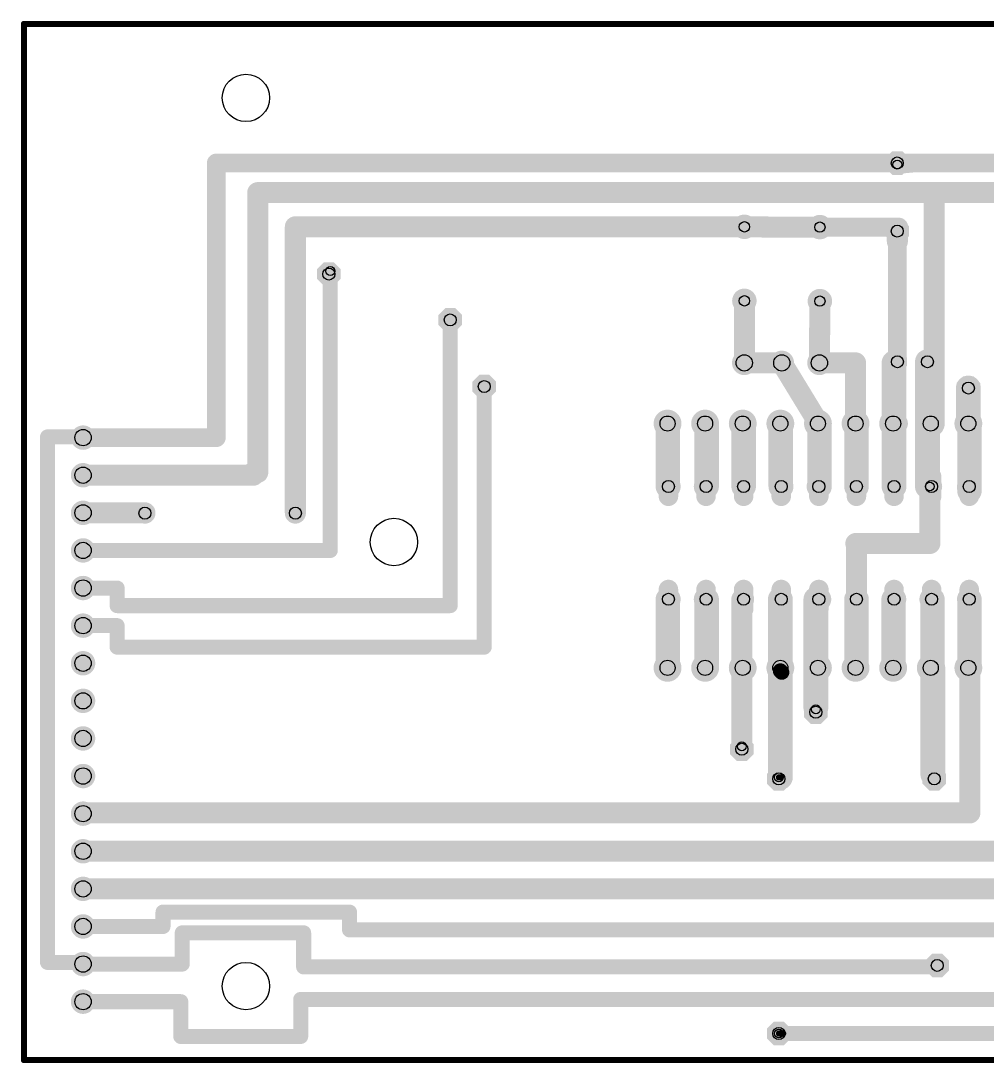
# Model space of a CAD drawing. Extents: x 0 to 100, y 0 to 70.
# Drawn here: x -0.2 to 65.1, y -0.2 to 70.2 of the extents above; entities that cross this region are included whole.
import ezdxf

# ---------------------------------------------------------------- set-up
doc = ezdxf.new("R2010")
doc.units = 0
for name, color, linetype in [('16', 174, 'CONTINUOUS'), ('17', 94, 'CONTINUOUS'), ('20', 178, 'CONTINUOUS'), ('44', 251, 'CONTINUOUS')]:
    doc.layers.add(name, color=color, linetype=linetype)

# ---------------------------------------------------------------- blocks, each defined once
blk = doc.blocks.new('ROUNDP')
at = {"const_width": 0.5}
blk.add_lwpolyline([(0, -0.25, 1), (0, 0.25, 1), (0, -0.25)], format="xyb", dxfattribs=at)
blk = doc.blocks.new('OCTAGONP')
at = {"const_width": 0.5}
blk.add_lwpolyline([(-0.25, -0.1036), (-0.25, 0.1036), (-0.1036, 0.25), (0.1036, 0.25), (0.25, 0.1036), (0.25, -0.1036), (0.1036, -0.25), (-0.1036, -0.25), (-0.25, -0.1036), (-0.25, 0.1036)], dxfattribs=at)
blk = doc.blocks.new('LONGP100')
at = {"const_width": 1}
blk.add_lwpolyline([(-0.5, 0), (0.5, 0)], dxfattribs=at)
at = {"const_width": 0.5}
for points in [[(-0.5, 0.25, 1), (-0.5, -0.25)], [(0.5, -0.25, 1), (0.5, 0.25)]]:
    blk.add_lwpolyline(points, format="xyb", dxfattribs=at)

msp = doc.modelspace()

# ---------------------------------------------------------------- linework, layer by layer
at = {"layer": '16'}
for points, const_width in [([(13, 42.05), (13, 60.6)], 1.27), ([(13, 60.6), (60.1, 60.6)], 1.27), ([(60.1, 60.6), (59.004, 60.5)], 1.27), ([(69.1, 60.6), (60.1, 60.6)], 1.27), ([(15.8, 39.7), (15.8, 58.6)], 1.4224), ([(15.8, 58.6), (61.5, 58.6)], 1.4224), ([(61.5, 58.6), (78.9, 58.6)], 1.4224), ([(61.5, 43), (61.5, 58.6)], 1.4224), ([(48.67, 56.29), (18.34, 56.29)], 1.4224), ([(18.34, 56.29), (18.34, 36.95)], 1.4224), ([(50.97, 56.27), (48.67, 56.29)], 1.4224), ([(53.77, 56.27), (50.97, 56.27)], 1.4224), ([(53.77, 56.27), (59.1, 56.27)], 1.27), ([(59.004, 56.2), (59.004, 55.3)], 1.4224), ([(59.1, 56.2), (59.004, 56.2)], 1.27), ([(59.1, 56.27), (59.1, 56.2)], 1.27), ([(59.004, 55.3), (59.004, 47.18)], 1.27), ([(20.7, 34.43), (20.7, 53.3)], 1.016), ([(48.67, 47.3), (48.67, 51.29)], 1.4224), ([(53.74, 47.1), (53.77, 51)], 1.4224), ([(53.77, 51), (53.77, 51.27)], 1.4224), ([(28.8, 30.7), (28.8, 50)], 1.016), ([(48.66, 47.1), (48.67, 47.3)], 1.4224), ([(58.78, 47.1), (58.78, 38.75)], 1.6764), ([(61.036, 38.75), (61.036, 47.18)], 1.6764), ([(51.2, 47.1), (48.66, 47.1)], 1.4224), ([(53.7, 43), (51.2, 47.1)], 1.4224), ([(53.74, 47.1), (56.18, 47.1)], 1.4224), ([(56.18, 47.1), (56.18, 43)], 1.4224), ([(58.9, 47.1), (58.78, 47.1)], 1.27), ([(59.004, 47.18), (58.9, 47.18)], 1.27), ([(58.9, 47.18), (58.9, 47.1)], 1.27), ([(31.1, 27.9), (31.1, 45.8)], 1.016), ([(63.8, 43), (63.8, 45.4)], 1.6764), ([(43.5, 43), (43.48, 43)], 1.651), ([(43.5, 43), (43.5, 38.75)], 1.651), ([(46.125, 43), (46.02, 43)], 1.651), ([(46.125, 43), (46.125, 38.75)], 1.651), ([(48.625, 43), (48.56, 43)], 1.651), ([(48.625, 43), (48.625, 38.75)], 1.651), ([(51.125, 43), (51.1, 43)], 1.651), ([(51.125, 43), (51.125, 38.75)], 1.651), ([(53.75, 43), (53.64, 43)], 1.651), ([(53.75, 43), (53.75, 38.75)], 1.651), ([(53.64, 43), (53.7, 43)], 1.4224), ([(56.25, 43), (56.18, 43)], 1.651), ([(56.25, 43), (56.25, 38.75)], 1.651), ([(58.68, 42.95), (58.72, 43)], 1.4224), ([(58.72, 43), (59.004, 43)], 1.4224), ([(61.26, 43), (61.5, 43)], 1.4224), ([(63.875, 42.7), (63.8, 43)], 1.651), ([(63.875, 42.7), (63.875, 38.45)], 1.651), ([(3.7, 42.1), (1.6, 42.1)], 1.016), ([(1.6, 42.1), (1.6, 6.6)], 1.016), ([(4, 42.05), (13, 42.05)], 1.27), ([(4, 39.51), (15.5, 39.51)], 1.4224), ([(15.5, 39.51), (15.5, 39.7)], 1.4224), ([(15.5, 39.7), (15.8, 39.7)], 1.4224), ([(43.5, 38.75), (43.54, 38.75)], 1.651), ([(46.125, 38.75), (46.08, 38.75)], 1.651), ([(48.625, 38.75), (48.62, 38.75)], 1.651), ([(51.125, 38.75), (51.16, 38.75)], 1.651), ([(53.75, 38.75), (53.7, 38.75)], 1.651), ([(56.25, 38.75), (56.24, 38.75)], 1.651), ([(61.2, 38.75), (61.036, 38.75)], 1.4224), ([(61.32, 38.75), (61.2, 38.75)], 1.4224), ([(61.2, 38.75), (61.2, 34.9)], 1.4224), ([(63.875, 38.45), (63.86, 38.75)], 1.651), ([(4, 36.97), (8.18, 36.97)], 1.4224), ([(8.18, 36.97), (8.18, 36.95)], 1.4224), ([(56.2, 34.9), (56.24, 34.9)], 1.4224), ([(61.2, 34.9), (56.24, 34.9)], 1.4224), ([(56.24, 34.9), (56.24, 31.13)], 1.4224), ([(4, 34.43), (20.7, 34.43)], 1.016), ([(4, 31.89), (6.3, 31.89)], 1.016), ([(6.3, 31.89), (6.3, 30.7)], 1.016), ([(43.5, 31.125), (43.54, 31.13)], 1.651), ([(43.5, 26.5), (43.5, 31.125)], 1.651), ([(46.125, 31.125), (46.08, 31.13)], 1.651), ([(46.125, 26.5), (46.125, 31.125)], 1.651), ([(48.62, 31.13), (48.5, 31.13)], 1.4224), ([(48.5, 31.13), (48.5, 21.2)], 1.4224), ([(51.1, 31.13), (51.1, 26.3)], 1.6764), ([(51.16, 31.13), (51.1, 31.13)], 1.4224), ([(53.7, 31.13), (53.5, 31.13)], 1.6764), ([(53.5, 31.13), (53.5, 23.8)], 1.6764), ([(56.25, 31.125), (56.24, 31.13)], 1.651), ([(56.25, 26.5), (56.25, 31.125)], 1.651), ([(58.75, 31.125), (58.78, 31.13)], 1.651), ([(58.75, 26.5), (58.75, 31.125)], 1.651), ([(61.375, 31.125), (61.32, 31.13)], 1.651), ([(61.375, 26.5), (61.375, 31.125)], 1.651), ([(63.875, 31.125), (63.86, 31.13)], 1.651), ([(63.875, 26.5), (63.875, 31.125)], 1.651), ([(6.3, 30.7), (28.8, 30.7)], 1.016), ([(4, 29.35), (6.3, 29.35)], 1.016), ([(6.3, 29.35), (6.3, 27.9)], 1.016), ([(6.3, 27.9), (31.1, 27.9)], 1.016), ([(43.5, 26.5), (43.48, 26.5)], 1.651), ([(46.125, 26.5), (46.02, 26.5)], 1.651), ([(51.1, 26.3), (51.1, 19.1)], 1.6764), ([(51.1, 26.3), (51.1, 26.2)], 1.4224), ([(51.1, 26.2), (51.2, 26.2)], 1.4224), ([(51.2, 26.2), (51.1, 26.3)], 1.016), ([(56.25, 26.5), (56.18, 26.5)], 1.651), ([(58.75, 26.5), (58.72, 26.5)], 1.651), ([(61.375, 26.5), (61.26, 26.5)], 1.651), ([(61.26, 26.5), (61.4, 26.5)], 1.4224), ([(61.4, 26.5), (61.4, 19.3)], 1.6764), ([(63.875, 26.5), (63.8, 26.5)], 1.651), ([(63.8, 26.5), (63.9, 26.5)], 1.4224), ([(63.9, 26.5), (63.9, 16.7)], 1.4224), ([(51.1, 19.1), (51, 19.1)], 0.4064), ([(63.9, 16.7), (4, 16.7)], 1.4224), ([(4, 16.7), (4, 16.65)], 1.4224), ([(4, 14.11), (66.375, 14.11)], 1.4224), ([(4, 11.57), (68.88, 11.57)], 1.4224), ([(9.4, 9.03), (9.4, 10)], 1.016), ([(9.4, 10), (22, 10)], 1.016), ([(22, 10), (22, 8.8)], 1.016), ([(4, 9.03), (9.4, 9.03)], 1.016), ([(22, 8.8), (71.42, 8.8)], 1.016), ([(10.7, 8.6), (18.9, 8.6)], 1.016), ([(10.7, 8.6), (10.7, 6.49)], 1.016), ([(18.9, 8.6), (18.9, 6.3)], 1.016), ([(1.6, 6.6), (4.2, 6.6)], 1.016), ([(4, 6.49), (10.7, 6.49)], 1.016), ([(18.9, 6.3), (61.6, 6.3)], 1.016), ([(4, 3.95), (10.6, 3.95)], 1.016), ([(10.6, 3.95), (10.6, 1.6)], 1.016), ([(18.7, 1.6), (18.7, 4.1)], 1.016), ([(18.7, 4.1), (78.89, 4.1)], 1.016), ([(87.6, 1.8), (51.3, 1.8)], 1.016), ([(10.6, 1.6), (18.7, 1.6)], 1.016), ([(51.3, 1.8), (51, 1.8)], 0.4064)]:
    msp.add_lwpolyline(points, dxfattribs=dict(at, const_width=const_width))
for points, const_width in [([(13.3175, 60.6, 1), (12.6825, 60.6)], 0.635), ([(13, 60.9175, 1), (13, 60.2825)], 0.635), ([(58.9752, 60.8162, 1), (59.0328, 60.1838)], 0.635), ([(60.1, 60.9175, 1), (60.1, 60.2825)], 0.635), ([(60.1288, 60.2838, 1), (60.0712, 60.9162)], 0.635), ([(60.1, 60.2825, 1), (60.1, 60.9175)], 0.635), ([(16.1556, 58.6, 1), (15.4444, 58.6)], 0.7112), ([(15.8, 58.9556, 1), (15.8, 58.2444)], 0.7112), ([(61.5, 58.9556, 1), (61.5, 58.2444)], 0.7112), ([(61.8556, 58.6, 1), (61.1444, 58.6)], 0.7112), ([(61.5, 58.2444, 1), (61.5, 58.9556)], 0.7112), ([(18.34, 56.6456, 1), (18.34, 55.9344)], 0.7112), ([(18.6956, 56.29, 1), (17.9844, 56.29)], 0.7112), ([(48.6731, 56.6456, 1), (48.6669, 55.9344)], 0.7112), ([(48.67, 55.9344, 1), (48.67, 56.6456)], 0.7112), ([(50.97, 56.6256, 1), (50.97, 55.9144)], 0.7112), ([(50.9669, 55.9144, 1), (50.9731, 56.6256)], 0.7112), ([(53.77, 56.5875, 1), (53.77, 55.9525)], 0.635), ([(53.77, 55.9144, 1), (53.77, 56.6256)], 0.7112), ([(59.3596, 56.2, 1), (58.6484, 56.2)], 0.7112), ([(59.004, 56.5175, 1), (59.004, 55.8825)], 0.635), ([(59.4175, 56.27, 1), (58.7825, 56.27)], 0.635), ([(58.7825, 56.2, 1), (59.4175, 56.2)], 0.635), ([(59.1, 55.9525, 1), (59.1, 56.5875)], 0.635), ([(59.1, 55.8825, 1), (59.1, 56.5175)], 0.635), ([(58.6484, 55.3, 1), (59.3596, 55.3)], 0.7112), ([(59.3215, 55.3, 1), (58.6865, 55.3)], 0.635), ([(20.954, 53.3, 1), (20.446, 53.3)], 0.508), ([(49.0256, 51.29, 1), (48.3144, 51.29)], 0.7112), ([(54.1256, 51.27, 1), (53.4144, 51.27)], 0.7112), ([(54.1256, 50.9973, 1), (53.4144, 51.0027)], 0.7112), ([(53.4144, 51, 1), (54.1256, 51)], 0.7112), ([(29.054, 50, 1), (28.546, 50)], 0.508), ([(49.0252, 47.2822, 1), (48.3148, 47.3178)], 0.7112), ([(59.1991, 47.1, 1), (58.3609, 47.1)], 0.8382), ([(61.4551, 47.18, 1), (60.6169, 47.18)], 0.8382), ([(48.66, 47.4556, 1), (48.66, 46.7444)], 0.7112), ([(48.3048, 47.1178, 1), (49.0152, 47.0822)], 0.7112), ([(48.3144, 47.3, 1), (49.0256, 47.3)], 0.7112), ([(51.5036, 47.2851, 1), (50.8964, 46.9149)], 0.7112), ([(51.2, 46.7444, 1), (51.2, 47.4556)], 0.7112), ([(53.74, 47.4556, 1), (53.74, 46.7444)], 0.7112), ([(53.3844, 47.1027, 1), (54.0956, 47.0973)], 0.7112), ([(56.5356, 47.1, 1), (55.8244, 47.1)], 0.7112), ([(56.18, 46.7444, 1), (56.18, 47.4556)], 0.7112), ([(58.78, 47.4175, 1), (58.78, 46.7825)], 0.635), ([(58.9, 47.4975, 1), (58.9, 46.8625)], 0.635), ([(59.2175, 47.18, 1), (58.5825, 47.18)], 0.635), ([(58.5825, 47.1, 1), (59.2175, 47.1)], 0.635), ([(58.6865, 47.18, 1), (59.3215, 47.18)], 0.635), ([(58.9, 46.7825, 1), (58.9, 47.4175)], 0.635), ([(59.004, 46.8625, 1), (59.004, 47.4975)], 0.635), ([(31.354, 45.8, 1), (30.846, 45.8)], 0.508), ([(64.2191, 45.4, 1), (63.3809, 45.4)], 0.8382), ([(43.48, 43.4128, 1), (43.48, 42.5872)], 0.8255), ([(43.9128, 43, 1), (43.0872, 43)], 0.8255), ([(43.5, 42.5872, 1), (43.5, 43.4128)], 0.8255), ([(46.02, 43.4128, 1), (46.02, 42.5872)], 0.8255), ([(46.5378, 43, 1), (45.7122, 43)], 0.8255), ([(46.125, 42.5872, 1), (46.125, 43.4128)], 0.8255), ([(48.56, 43.4128, 1), (48.56, 42.5872)], 0.8255), ([(49.0378, 43, 1), (48.2122, 43)], 0.8255), ([(48.625, 42.5872, 1), (48.625, 43.4128)], 0.8255), ([(51.1, 43.4128, 1), (51.1, 42.5872)], 0.8255), ([(51.5378, 43, 1), (50.7122, 43)], 0.8255), ([(51.125, 42.5872, 1), (51.125, 43.4128)], 0.8255), ([(53.64, 43.4128, 1), (53.64, 42.5872)], 0.8255), ([(54.1628, 43, 1), (53.3372, 43)], 0.8255), ([(53.64, 43.3556, 1), (53.64, 42.6444)], 0.7112), ([(53.75, 42.5872, 1), (53.75, 43.4128)], 0.8255), ([(53.7, 42.6444, 1), (53.7, 43.3556)], 0.7112), ([(56.18, 43.4128, 1), (56.18, 42.5872)], 0.8255), ([(56.6628, 43, 1), (55.8372, 43)], 0.8255), ([(56.25, 42.5872, 1), (56.25, 43.4128)], 0.8255), ([(58.72, 43.3556, 1), (58.72, 42.6444)], 0.7112), ([(58.9977, 42.7779, 1), (58.4423, 43.2221)], 0.7112), ([(59.004, 42.6444, 1), (59.004, 43.3556)], 0.7112), ([(61.26, 43.3556, 1), (61.26, 42.6444)], 0.7112), ([(61.5, 42.6444, 1), (61.5, 43.3556)], 0.7112), ([(64.2004, 43.1001, 1), (63.3996, 42.8999)], 0.8255), ([(53.3964, 42.8149, 1), (54.0036, 43.1851)], 0.7112), ([(55.8244, 43, 1), (56.5356, 43)], 0.7112), ([(58.4023, 43.1721, 1), (58.9577, 42.7279)], 0.7112), ([(61.1444, 43, 1), (61.8556, 43)], 0.7112), ([(63.3809, 43, 1), (64.2191, 43)], 0.8382), ([(64.2878, 42.7, 1), (63.4622, 42.7)], 0.8255), ([(63.4746, 42.5999, 1), (64.2754, 42.8001)], 0.8255), ([(1.6, 42.354, 1), (1.6, 41.846)], 0.508), ([(1.854, 42.1, 1), (1.346, 42.1)], 0.508), ([(4, 42.3675, 1), (4, 41.7325)], 0.635), ([(3.7, 41.846, 1), (3.7, 42.354)], 0.508), ([(12.6825, 42.05, 1), (13.3175, 42.05)], 0.635), ([(13, 41.7325, 1), (13, 42.3675)], 0.635), ([(4, 39.8656, 1), (4, 39.1544)], 0.7112), ([(15.8556, 39.7, 1), (15.1444, 39.7)], 0.7112), ([(15.5, 40.0556, 1), (15.5, 39.3444)], 0.7112), ([(15.5, 39.1544, 1), (15.5, 39.8656)], 0.7112), ([(15.8, 39.3444, 1), (15.8, 40.0556)], 0.7112), ([(15.1444, 39.51, 1), (15.8556, 39.51)], 0.7112), ([(15.4444, 39.7, 1), (16.1556, 39.7)], 0.7112), ([(43.5, 39.1628, 1), (43.5, 38.3372)], 0.8255), ([(43.54, 38.3372, 1), (43.54, 39.1628)], 0.8255), ([(46.08, 39.1628, 1), (46.08, 38.3372)], 0.8255), ([(46.125, 38.3372, 1), (46.125, 39.1628)], 0.8255), ([(48.62, 39.1628, 1), (48.62, 38.3372)], 0.8255), ([(48.625, 38.3372, 1), (48.625, 39.1628)], 0.8255), ([(51.125, 39.1628, 1), (51.125, 38.3372)], 0.8255), ([(51.16, 38.3372, 1), (51.16, 39.1628)], 0.8255), ([(53.7, 39.1628, 1), (53.7, 38.3372)], 0.8255), ([(53.75, 38.3372, 1), (53.75, 39.1628)], 0.8255), ([(56.24, 39.1628, 1), (56.24, 38.3372)], 0.8255), ([(56.25, 38.3372, 1), (56.25, 39.1628)], 0.8255), ([(61.036, 39.1056, 1), (61.036, 38.3944)], 0.7112), ([(61.2, 39.1056, 1), (61.2, 38.3944)], 0.7112), ([(61.5556, 38.75, 1), (60.8444, 38.75)], 0.7112), ([(61.2, 38.3944, 1), (61.2, 39.1056)], 0.7112), ([(61.32, 38.3944, 1), (61.32, 39.1056)], 0.7112), ([(64.2722, 38.7706, 1), (63.4478, 38.7294)], 0.8255), ([(43.0872, 38.75, 1), (43.9128, 38.75)], 0.8255), ([(45.7122, 38.75, 1), (46.5378, 38.75)], 0.8255), ([(48.2122, 38.75, 1), (49.0378, 38.75)], 0.8255), ([(50.7122, 38.75, 1), (51.5378, 38.75)], 0.8255), ([(53.3372, 38.75, 1), (54.1628, 38.75)], 0.8255), ([(55.8372, 38.75, 1), (56.6628, 38.75)], 0.8255), ([(58.3609, 38.75, 1), (59.1991, 38.75)], 0.8382), ([(60.6169, 38.75, 1), (61.4551, 38.75)], 0.8382), ([(63.4622, 38.45, 1), (64.2878, 38.45)], 0.8255), ([(63.4628, 38.4294, 1), (64.2872, 38.4706)], 0.8255), ([(4, 37.3256, 1), (4, 36.6144)], 0.7112), ([(8.5356, 36.97, 1), (7.8244, 36.97)], 0.7112), ([(8.18, 36.6144, 1), (8.18, 37.3256)], 0.7112), ([(7.8244, 36.95, 1), (8.5356, 36.95)], 0.7112), ([(17.9844, 36.95, 1), (18.6956, 36.95)], 0.7112), ([(56.2, 35.2556, 1), (56.2, 34.5444)], 0.7112), ([(56.24, 35.2556, 1), (56.24, 34.5444)], 0.7112), ([(56.5956, 34.9, 1), (55.8844, 34.9)], 0.7112), ([(56.24, 34.5444, 1), (56.24, 35.2556)], 0.7112), ([(60.8444, 34.9, 1), (61.5556, 34.9)], 0.7112), ([(61.2, 34.5444, 1), (61.2, 35.2556)], 0.7112), ([(4, 34.684, 1), (4, 34.176)], 0.508), ([(20.446, 34.43, 1), (20.954, 34.43)], 0.508), ([(20.7, 34.176, 1), (20.7, 34.684)], 0.508), ([(4, 32.144, 1), (4, 31.636)], 0.508), ([(6.554, 31.89, 1), (6.046, 31.89)], 0.508), ([(6.3, 31.636, 1), (6.3, 32.144)], 0.508), ([(43.9128, 31.125, 1), (43.0872, 31.125)], 0.8255), ([(43.4488, 31.5346, 1), (43.5512, 30.7154)], 0.8255), ([(43.5912, 30.7204, 1), (43.4888, 31.5396)], 0.8255), ([(46.1256, 31.5402, 1), (46.0344, 30.7198)], 0.8255), ([(46.5378, 31.125, 1), (45.7122, 31.125)], 0.8255), ([(46.0794, 30.7148, 1), (46.1706, 31.5352)], 0.8255), ([(48.5, 31.4856, 1), (48.5, 30.7744)], 0.7112), ([(48.8556, 31.13, 1), (48.1444, 31.13)], 0.7112), ([(48.62, 30.7744, 1), (48.62, 31.4856)], 0.7112), ([(51.5191, 31.13, 1), (50.6809, 31.13)], 0.8382), ([(51.1, 31.4856, 1), (51.1, 30.7744)], 0.7112), ([(51.16, 30.7744, 1), (51.16, 31.4856)], 0.7112), ([(53.5, 31.5491, 1), (53.5, 30.7109)], 0.8382), ([(53.9191, 31.13, 1), (53.0809, 31.13)], 0.8382), ([(53.7, 30.7109, 1), (53.7, 31.5491)], 0.8382), ([(56.4246, 31.4992, 1), (56.0554, 30.7608)], 0.8255), ([(56.6628, 31.125, 1), (55.8372, 31.125)], 0.8255), ([(56.0654, 30.7558, 1), (56.4346, 31.4942)], 0.8255), ([(59.1628, 31.125, 1), (58.3372, 31.125)], 0.8255), ([(58.6821, 31.5321, 1), (58.8179, 30.7179)], 0.8255), ([(58.8479, 30.7229, 1), (58.7121, 31.5371)], 0.8255), ([(61.3574, 31.5411, 1), (61.2826, 30.7189)], 0.8255), ([(61.7878, 31.125, 1), (60.9622, 31.125)], 0.8255), ([(61.3376, 30.7139, 1), (61.4124, 31.5361)], 0.8255), ([(63.9905, 31.5216, 1), (63.7295, 30.7384)], 0.8255), ([(64.2878, 31.125, 1), (63.4622, 31.125)], 0.8255), ([(63.7445, 30.7334, 1), (64.0055, 31.5166)], 0.8255), ([(6.3, 30.954, 1), (6.3, 30.446)], 0.508), ([(28.8, 30.446, 1), (28.8, 30.954)], 0.508), ([(55.8844, 31.13, 1), (56.5956, 31.13)], 0.7112), ([(6.046, 30.7, 1), (6.554, 30.7)], 0.508), ([(28.546, 30.7, 1), (29.054, 30.7)], 0.508), ([(4, 29.604, 1), (4, 29.096)], 0.508), ([(6.554, 29.35, 1), (6.046, 29.35)], 0.508), ([(6.3, 29.096, 1), (6.3, 29.604)], 0.508), ([(6.3, 28.154, 1), (6.3, 27.646)], 0.508), ([(31.1, 27.646, 1), (31.1, 28.154)], 0.508), ([(6.046, 27.9, 1), (6.554, 27.9)], 0.508), ([(30.846, 27.9, 1), (31.354, 27.9)], 0.508), ([(43.48, 26.9127, 1), (43.48, 26.0873)], 0.8255), ([(43.0872, 26.5, 1), (43.9128, 26.5)], 0.8255), ([(43.5, 26.0873, 1), (43.5, 26.9127)], 0.8255), ([(46.02, 26.9127, 1), (46.02, 26.0873)], 0.8255), ([(45.7122, 26.5, 1), (46.5378, 26.5)], 0.8255), ([(46.125, 26.0873, 1), (46.125, 26.9127)], 0.8255), ([(51.5191, 26.3, 1), (50.6809, 26.3)], 0.8382), ([(51.4556, 26.3, 1), (50.7444, 26.3)], 0.7112), ([(51.1, 26.5556, 1), (51.1, 25.8444)], 0.7112), ([(51.2796, 26.4796, 1), (50.9204, 26.1204)], 0.508), ([(51.2, 25.8444, 1), (51.2, 26.5556)], 0.7112), ([(56.18, 26.9127, 1), (56.18, 26.0873)], 0.8255), ([(55.8372, 26.5, 1), (56.6628, 26.5)], 0.8255), ([(56.25, 26.0873, 1), (56.25, 26.9127)], 0.8255), ([(58.72, 26.9127, 1), (58.72, 26.0873)], 0.8255), ([(58.3372, 26.5, 1), (59.1628, 26.5)], 0.8255), ([(58.75, 26.0873, 1), (58.75, 26.9127)], 0.8255), ([(61.26, 26.9127, 1), (61.26, 26.0873)], 0.8255), ([(61.26, 26.8556, 1), (61.26, 26.1444)], 0.7112), ([(60.9622, 26.5, 1), (61.7878, 26.5)], 0.8255), ([(61.8191, 26.5, 1), (60.9809, 26.5)], 0.8382), ([(61.375, 26.0873, 1), (61.375, 26.9127)], 0.8255), ([(61.4, 26.1444, 1), (61.4, 26.8556)], 0.7112), ([(63.8, 26.9127, 1), (63.8, 26.0873)], 0.8255), ([(63.4622, 26.5, 1), (64.2878, 26.5)], 0.8255), ([(63.8, 26.8556, 1), (63.8, 26.1444)], 0.7112), ([(64.2556, 26.5, 1), (63.5444, 26.5)], 0.7112), ([(63.875, 26.0873, 1), (63.875, 26.9127)], 0.8255), ([(63.9, 26.1444, 1), (63.9, 26.8556)], 0.7112), ([(50.6809, 26.3, 1), (51.5191, 26.3)], 0.8382), ([(50.7444, 26.2, 1), (51.4556, 26.2)], 0.7112), ([(51.0204, 26.0204, 1), (51.3796, 26.3796)], 0.508), ([(53.0809, 23.8, 1), (53.9191, 23.8)], 0.8382), ([(48.1444, 21.2, 1), (48.8556, 21.2)], 0.7112), ([(60.9809, 19.3, 1), (61.8191, 19.3)], 0.8382), ([(50.6809, 19.1, 1), (51.5191, 19.1)], 0.8382), ([(51, 19.2016, 1), (51, 18.9984)], 0.2032), ([(51.1, 18.9984, 1), (51.1, 19.2016)], 0.2032), ([(4, 17.0556, 1), (4, 16.3444)], 0.7112), ([(4.3556, 16.7, 1), (3.6444, 16.7)], 0.7112), ([(3.6444, 16.65, 1), (4.3556, 16.65)], 0.7112), ([(63.5444, 16.7, 1), (64.2556, 16.7)], 0.7112), ([(63.9, 16.3444, 1), (63.9, 17.0556)], 0.7112), ([(4, 14.4656, 1), (4, 13.7544)], 0.7112), ([(4, 11.9256, 1), (4, 11.2144)], 0.7112), ([(9.654, 10, 1), (9.146, 10)], 0.508), ([(9.4, 10.254, 1), (9.4, 9.746)], 0.508), ([(22.254, 10, 1), (21.746, 10)], 0.508), ([(22, 9.746, 1), (22, 10.254)], 0.508), ([(4, 9.284, 1), (4, 8.776)], 0.508), ([(9.146, 9.03, 1), (9.654, 9.03)], 0.508), ([(9.4, 8.776, 1), (9.4, 9.284)], 0.508), ([(22, 9.054, 1), (22, 8.546)], 0.508), ([(10.7, 8.854, 1), (10.7, 8.346)], 0.508), ([(10.954, 8.6, 1), (10.446, 8.6)], 0.508), ([(19.154, 8.6, 1), (18.646, 8.6)], 0.508), ([(18.9, 8.346, 1), (18.9, 8.854)], 0.508), ([(21.746, 8.8, 1), (22.254, 8.8)], 0.508), ([(1.6, 6.854, 1), (1.6, 6.346)], 0.508), ([(4.2, 6.346, 1), (4.2, 6.854)], 0.508), ([(1.346, 6.6, 1), (1.854, 6.6)], 0.508), ([(4, 6.744, 1), (4, 6.236)], 0.508), ([(10.446, 6.49, 1), (10.954, 6.49)], 0.508), ([(10.7, 6.236, 1), (10.7, 6.744)], 0.508), ([(18.9, 6.554, 1), (18.9, 6.046)], 0.508), ([(18.646, 6.3, 1), (19.154, 6.3)], 0.508), ([(61.6, 6.046, 1), (61.6, 6.554)], 0.508), ([(4, 4.204, 1), (4, 3.696)], 0.508), ([(10.854, 3.95, 1), (10.346, 3.95)], 0.508), ([(10.6, 3.696, 1), (10.6, 4.204)], 0.508), ([(18.954, 4.1, 1), (18.446, 4.1)], 0.508), ([(18.7, 4.354, 1), (18.7, 3.846)], 0.508), ([(51.3, 2.054, 1), (51.3, 1.546)], 0.508), ([(10.6, 1.854, 1), (10.6, 1.346)], 0.508), ([(10.346, 1.6, 1), (10.854, 1.6)], 0.508), ([(18.446, 1.6, 1), (18.954, 1.6)], 0.508), ([(18.7, 1.346, 1), (18.7, 1.854)], 0.508), ([(51, 1.9016, 1), (51, 1.6984)], 0.2032), ([(51.3, 1.6984, 1), (51.3, 1.9016)], 0.2032)]:
    msp.add_lwpolyline(points, format="xyb", dxfattribs=dict(at, const_width=const_width))
at = {"layer": '20', "const_width": 0.4064}
for points in [[(0, 70), (100, 70)], [(0, 0), (0, 70)], [(0, 0), (100, 0)]]:
    msp.add_lwpolyline(points, dxfattribs=at)
at = {"layer": '20', "const_width": 0.2032}
for points in [[(0, 70.1016, 1), (0, 69.8984)], [(0.1016, 70, 1), (-0.1016, 70)], [(0, 0.1016, 1), (0, -0.1016)], [(-0.1016, 0, 1), (0.1016, 0)]]:
    msp.add_lwpolyline(points, format="xyb", dxfattribs=at)
at = {"layer": '20'}
for centre, radius in [((15, 65), 1.6), ((25, 35), 1.6), ((53.5, 23.7), 0.3), ((15, 5), 1.6)]:
    msp.add_circle(centre, radius, dxfattribs=at)
at = {"layer": '44'}
for centre, radius in [((59, 60.6), 0.4064), ((59.004, 60.5), 0.3), ((48.67, 56.29), 0.35), ((53.77, 56.27), 0.35), ((59, 56), 0.4064), ((20.7, 53.3), 0.3), ((20.6, 53.1), 0.4064), ((48.67, 51.29), 0.35), ((53.77, 51.27), 0.35), ((28.8, 50), 0.4064), ((48.66, 47.1), 0.55), ((51.2, 47.1), 0.55), ((53.74, 47.1), 0.55), ((59.004, 47.18), 0.4064), ((61.036, 47.18), 0.4064), ((31.1, 45.5), 0.4064), ((63.8, 45.4), 0.4064), ((43.48, 43), 0.508), ((46.02, 43), 0.508), ((48.56, 43), 0.508), ((51.1, 43), 0.508), ((53.64, 43), 0.508), ((56.18, 43), 0.508), ((58.72, 43), 0.508), ((61.26, 43), 0.508), ((63.8, 43), 0.508), ((4, 42.05), 0.55), ((4, 39.51), 0.55), ((43.54, 38.75), 0.4064), ((46.08, 38.75), 0.4064), ((48.62, 38.75), 0.4064), ((51.16, 38.75), 0.4064), ((53.7, 38.75), 0.4064), ((56.24, 38.75), 0.4064), ((58.78, 38.75), 0.4064), ((61.196, 38.75), 0.3), ((61.32, 38.75), 0.4064), ((63.86, 38.75), 0.4064), ((4, 36.97), 0.55), ((8.18, 36.95), 0.4064), ((18.34, 36.95), 0.4064), ((4, 34.43), 0.55), ((4, 31.89), 0.55), ((43.54, 31.13), 0.4064), ((46.08, 31.13), 0.4064), ((48.62, 31.13), 0.4064), ((51.16, 31.13), 0.4064), ((53.7, 31.13), 0.4064), ((56.24, 31.13), 0.4064), ((58.78, 31.13), 0.4064), ((61.32, 31.13), 0.4064), ((63.86, 31.13), 0.4064), ((4, 29.35), 0.55), ((4, 26.81), 0.55), ((43.48, 26.5), 0.508), ((46.02, 26.5), 0.508), ((48.56, 26.5), 0.508), ((51.1, 26.5), 0.508), ((53.64, 26.5), 0.508), ((56.18, 26.5), 0.508), ((58.72, 26.5), 0.508), ((61.26, 26.5), 0.508), ((63.8, 26.5), 0.508), ((4, 24.27), 0.55), ((53.5, 23.5), 0.4064), ((4, 21.73), 0.55), ((48.5, 21), 0.4064), ((48.5, 21.2), 0.3), ((4, 19.19), 0.55), ((51, 19), 0.4064), ((51, 19.1), 0.3), ((61.5, 19), 0.4064), ((4, 16.65), 0.55), ((4, 14.11), 0.55), ((4, 11.57), 0.55), ((4, 9.03), 0.55), ((4, 6.49), 0.55), ((61.7, 6.4), 0.4064), ((4, 3.95), 0.55), ((51, 1.8), 0.4064), ((51, 1.8), 0.3)]:
    msp.add_circle(centre, radius, dxfattribs=at)

# ---------------------------------------------------------------- block references
at = {"layer": '17', "xscale": 1.6002, "yscale": 1.6002}
for p in [(59, 60.6), (59, 56), (20.6, 53.1), (28.8, 50), (31.1, 45.5), (63.8, 45.4), (53.5, 23.5), (48.5, 21), (51, 19), (61.5, 19), (61.7, 6.4), (51, 1.8)]:
    msp.add_blockref('OCTAGONP', p, dxfattribs=at)
at = {"layer": '17'}
for name, p, xscale, yscale, rotation in [('ROUNDP', (48.67, 56.29), 1.651, 1.651, 90), ('ROUNDP', (53.77, 56.27), 1.651, 1.651, 90), ('ROUNDP', (48.67, 51.29), 1.651, 1.651, 90), ('ROUNDP', (53.77, 51.27), 1.651, 1.651, 90), ('ROUNDP', (48.66, 47.1), 1.65, 1.65, 180), ('ROUNDP', (51.2, 47.1), 1.65, 1.65, 180), ('ROUNDP', (53.74, 47.1), 1.65, 1.65, 180), ('OCTAGONP', (59.004, 47.18), 1.3208, 1.3208, 180), ('ROUNDP', (61.036, 47.18), 1.3208, 1.3208, 180), ('ROUNDP', (43.48, 43), 1.8796, 1.8796, 270), ('ROUNDP', (46.02, 43), 1.8796, 1.8796, 270), ('ROUNDP', (48.56, 43), 1.8796, 1.8796, 270), ('ROUNDP', (51.1, 43), 1.8796, 1.8796, 270), ('ROUNDP', (53.64, 43), 1.8796, 1.8796, 270), ('ROUNDP', (56.18, 43), 1.8796, 1.8796, 270), ('ROUNDP', (58.72, 43), 1.8796, 1.8796, 270), ('ROUNDP', (61.26, 43), 1.8796, 1.8796, 270), ('ROUNDP', (63.8, 43), 1.8796, 1.8796, 270), ('ROUNDP', (4, 42.05), 1.65, 1.65, 270), ('ROUNDP', (4, 39.51), 1.65, 1.65, 270), ('LONGP100', (43.54, 38.75), 1.3208, 1.3208, 270), ('LONGP100', (46.08, 38.75), 1.3208, 1.3208, 270), ('LONGP100', (48.62, 38.75), 1.3208, 1.3208, 270), ('LONGP100', (51.16, 38.75), 1.3208, 1.3208, 270), ('LONGP100', (53.7, 38.75), 1.3208, 1.3208, 270), ('LONGP100', (56.24, 38.75), 1.3208, 1.3208, 270), ('LONGP100', (58.78, 38.75), 1.3208, 1.3208, 270), ('LONGP100', (61.32, 38.75), 1.3208, 1.3208, 270), ('LONGP100', (63.86, 38.75), 1.3208, 1.3208, 270), ('ROUNDP', (4, 36.97), 1.65, 1.65, 270), ('OCTAGONP', (8.18, 36.95), 1.3208, 1.3208, 180), ('OCTAGONP', (18.34, 36.95), 1.3208, 1.3208, 180), ('ROUNDP', (4, 34.43), 1.65, 1.65, 270), ('ROUNDP', (4, 31.89), 1.65, 1.65, 270), ('LONGP100', (43.54, 31.13), 1.3208, 1.3208, 270), ('LONGP100', (46.08, 31.13), 1.3208, 1.3208, 270), ('LONGP100', (48.62, 31.13), 1.3208, 1.3208, 270), ('LONGP100', (51.16, 31.13), 1.3208, 1.3208, 270), ('LONGP100', (53.7, 31.13), 1.3208, 1.3208, 270), ('LONGP100', (56.24, 31.13), 1.3208, 1.3208, 270), ('LONGP100', (58.78, 31.13), 1.3208, 1.3208, 270), ('LONGP100', (61.32, 31.13), 1.3208, 1.3208, 270), ('LONGP100', (63.86, 31.13), 1.3208, 1.3208, 270), ('ROUNDP', (4, 29.35), 1.65, 1.65, 270), ('ROUNDP', (4, 26.81), 1.65, 1.65, 270), ('ROUNDP', (43.48, 26.5), 1.8796, 1.8796, 270), ('ROUNDP', (46.02, 26.5), 1.8796, 1.8796, 270), ('ROUNDP', (48.56, 26.5), 1.8796, 1.8796, 270), ('ROUNDP', (51.1, 26.5), 1.8796, 1.8796, 270), ('ROUNDP', (53.64, 26.5), 1.8796, 1.8796, 270), ('ROUNDP', (56.18, 26.5), 1.8796, 1.8796, 270), ('ROUNDP', (58.72, 26.5), 1.8796, 1.8796, 270), ('ROUNDP', (61.26, 26.5), 1.8796, 1.8796, 270), ('ROUNDP', (63.8, 26.5), 1.8796, 1.8796, 270), ('ROUNDP', (4, 24.27), 1.65, 1.65, 270), ('ROUNDP', (4, 21.73), 1.65, 1.65, 270), ('ROUNDP', (4, 19.19), 1.65, 1.65, 270), ('ROUNDP', (4, 16.65), 1.65, 1.65, 270), ('ROUNDP', (4, 14.11), 1.65, 1.65, 270), ('ROUNDP', (4, 11.57), 1.65, 1.65, 270), ('ROUNDP', (4, 9.03), 1.65, 1.65, 270), ('ROUNDP', (4, 6.49), 1.65, 1.65, 270), ('ROUNDP', (4, 3.95), 1.65, 1.65, 270)]:
    msp.add_blockref(name, p, dxfattribs=dict(at, xscale=xscale, yscale=yscale, rotation=rotation))

doc.saveas('drawing.dxf')
